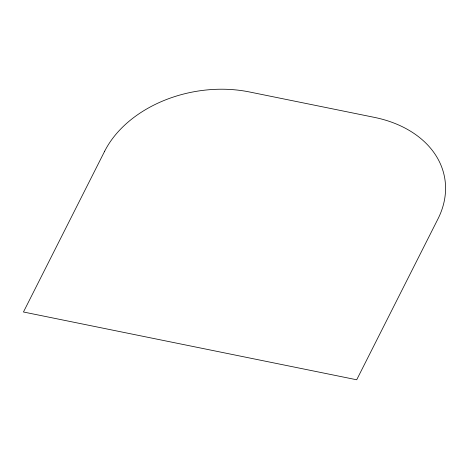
<?xml version="1.0" encoding="UTF-8"?>
<svg xmlns="http://www.w3.org/2000/svg" width="469" height="469" viewBox="0 0 469 469"><rect width="100%" height="100%" fill="white"/><g stroke="black" fill="none" stroke-linecap="round" stroke-linejoin="round"><path stroke-width="0.7" d="M104.681 151.188L23.45 311.996L356.704 379.779L437.935 218.97A112.648 81.969 -10.4 0 0 374.409 117.379L249.438 91.959A112.648 81.969 -10.4 0 0 104.681 151.188"/></g></svg>
